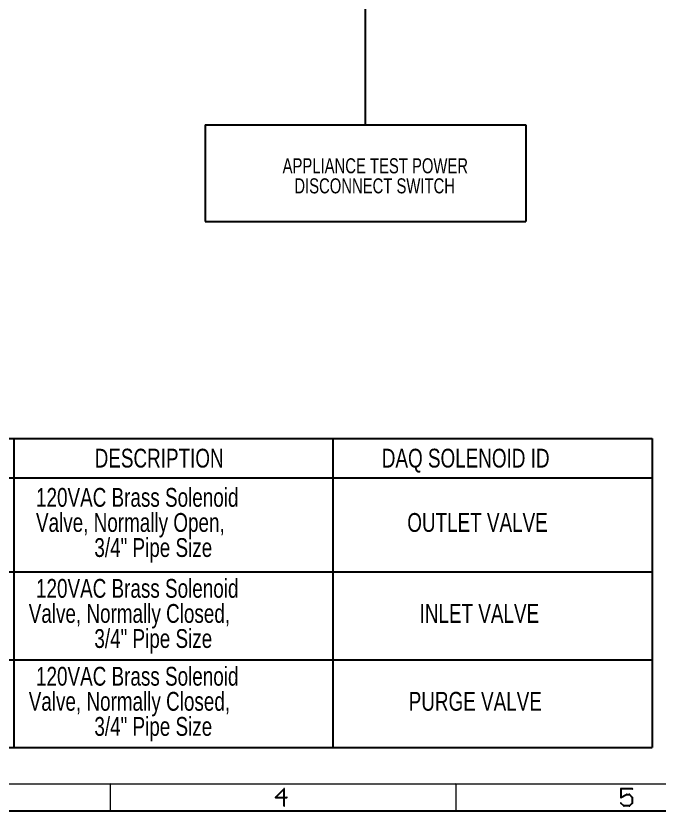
# Model space of a CAD drawing. Header units: inches. Extents: x 0 to 15.7, y 0.2 to 11.1.
# Drawn here: x 5.413 to 8.974, y 0.249 to 4.653 of the extents above; entities that cross this region are included whole.
import ezdxf

# ---------------------------------------------------------------- set-up
doc = ezdxf.new("R2010")
doc.units = ezdxf.units.IN
doc.header["$MEASUREMENT"] = 0
for name, color, linetype in [('97', 94, 'Continuous'), ('TEXT', 4, 'Continuous'), ('THIN_NEON_GREEN', 3, 'Continuous'), ('THIN_RED', 1, 'Continuous')]:
    doc.layers.add(name, color=color, linetype=linetype)
doc.styles.add('SLDTEXTSTYLE0', font='TXT', dxfattribs={"width": 0.736842})
doc.styles.add('SLDTEXTSTYLE2', font='TXT', dxfattribs={"width": 0.75})

# ---------------------------------------------------------------- blocks, each defined once
blk = doc.blocks.new('SW_TABLEANNOTATION_0')
at = {"layer": 'THIN_NEON_GREEN', "color": 0}
for p, q in [((0, 0), (0, -0.2175)), ((0, 0), (1.7669, 0)), ((1.7669, 0), (1.7669, -0.2175)), ((1.7669, 0), (3.5338, 0)), ((3.5338, 0), (3.5338, -0.2175)), ((3.5338, 0), (5.3007, 0)), ((5.3007, 0), (5.3007, -0.2175)), ((5.3007, 0), (7.0676, 0)), ((7.0676, 0), (7.0676, -0.2175)), ((0, -0.2175), (0, -0.7385)), ((0, -0.2175), (1.7669, -0.2175)), ((1.7669, -0.2175), (1.7669, -0.7385)), ((1.7669, -0.2175), (3.5338, -0.2175)), ((3.5338, -0.2175), (3.5338, -0.7385)), ((3.5338, -0.2175), (5.3007, -0.2175)), ((5.3007, -0.2175), (5.3007, -0.7385)), ((5.3007, -0.2175), (7.0676, -0.2175)), ((7.0676, -0.2175), (7.0676, -0.7385)), ((0, -0.7385), (0, -1.2253)), ((0, -0.7385), (1.7669, -0.7385)), ((1.7669, -0.7385), (1.7669, -1.2253)), ((1.7669, -0.7385), (3.5338, -0.7385)), ((3.5338, -0.7385), (3.5338, -1.2253)), ((3.5338, -0.7385), (5.3007, -0.7385)), ((5.3007, -0.7385), (5.3007, -1.2253)), ((5.3007, -0.7385), (7.0676, -0.7385)), ((7.0676, -0.7385), (7.0676, -1.2253)), ((0, -1.2253), (0, -1.712)), ((0, -1.2253), (1.7669, -1.2253)), ((1.7669, -1.2253), (1.7669, -1.712)), ((1.7669, -1.2253), (3.5338, -1.2253)), ((3.5338, -1.2253), (3.5338, -1.712)), ((3.5338, -1.2253), (5.3007, -1.2253)), ((5.3007, -1.2253), (5.3007, -1.712)), ((5.3007, -1.2253), (7.0676, -1.2253)), ((7.0676, -1.2253), (7.0676, -1.712)), ((0, -1.712), (1.7669, -1.712)), ((1.7669, -1.712), (3.5338, -1.712)), ((3.5338, -1.712), (5.3007, -1.712)), ((5.3007, -1.712), (7.0676, -1.712))]:
    blk.add_line(p, q, dxfattribs=at)
at = {"layer": 'THIN_NEON_GREEN', "color": 0, "attachment_point": 1, "style": 'SLDTEXTSTYLE2'}
for s, insert, char_height in [('REFERENCE', (0.5087, -0.0571), 0.10417), ('PART NUMBER', (2.187, -0.0571), 0.104167), ('DESCRIPTION', (3.9812, -0.0571), 0.104167), ('DAQ SOLENOID ID', (5.5712, -0.0571), 0.104167), ('120VAC Brass Solenoid', (3.6565, -0.2743), 0.104167), ('VLV1', (0.7152, -0.4132), 0.10417), ('8210G035', (2.3204, -0.4132), 0.10417), ('Valve, Normally Open,', (3.6562, -0.4132), 0.104167), ('OUTLET VALVE', (5.7122, -0.4132), 0.104167), ('3/4" Pipe Size', (3.9794, -0.5521), 0.104167), ('120VAC Brass Solenoid', (3.6565, -0.7782), 0.104167), ('VLV2', (0.7152, -0.9171), 0.10417), ('8210G095', (2.3204, -0.9171), 0.10417), ('Valve, Normally Closed,', (3.6161, -0.9171), 0.104167), ('INLET VALVE', (5.7805, -0.9171), 0.104167), ('3/4" Pipe Size', (3.9794, -1.056), 0.104167), ('120VAC Brass Solenoid', (3.6565, -1.2649), 0.104167), ('VLV3', (0.7152, -1.4038), 0.10417), ('8210G095', (2.3204, -1.4038), 0.10417), ('Valve, Normally Closed,', (3.6161, -1.4038), 0.104167), ('PURGE VALVE', (5.7202, -1.4038), 0.104167), ('3/4" Pipe Size', (3.9794, -1.5427), 0.104167)]:
    blk.add_mtext(s, dxfattribs=dict(at, insert=insert, char_height=char_height))

msp = doc.modelspace()

# ---------------------------------------------------------------- linework, layer by layer
at = {"layer": '97', "lineweight": 18}
for p, q in [((0.2, 0.4), (15.5, 0.4)), ((5.9375, 0.25), (5.9375, 0.4)), ((7.85, 0.25), (7.85, 0.4))]:
    msp.add_line(p, q, dxfattribs=at)
at = {"layer": '97', "lineweight": 25}
for p, q in [((6.8979, 0.3725), (6.8504, 0.325)), ((6.8979, 0.2776), (6.8979, 0.3725)), ((8.8262, 0.3725), (8.7629, 0.3725)), ((8.7629, 0.3725), (8.7629, 0.325)), ((6.8504, 0.325), (6.9137, 0.325)), ((8.7629, 0.325), (8.7946, 0.3408)), ((8.7946, 0.3408), (8.8104, 0.3408)), ((8.8104, 0.3408), (8.8262, 0.325)), ((8.8262, 0.325), (8.8262, 0.2934)), ((8.7787, 0.2776), (8.7629, 0.2934)), ((8.8104, 0.2776), (8.7787, 0.2776)), ((8.8262, 0.2934), (8.8104, 0.2776)), ((0.05, 0.25), (15.65, 0.25))]:
    msp.add_line(p, q, dxfattribs=at)
at = {"layer": '97', "lineweight": 18}
for centre, radius, start, end in [((5.9375, 0.4), 0.000984, 0, 180), ((7.85, 0.4), 0.000984, 0, 180), ((6.8979, 0.3725), 0.002, 0, 180), ((6.8979, 0.3725), 0.002, 315.0101, 135.0101), ((8.7629, 0.3725), 0.002, 90, 270), ((8.7629, 0.3725), 0.002, 0, 180), ((8.8262, 0.3725), 0.002, 270, 90), ((6.8504, 0.325), 0.002, 90, 270), ((6.8504, 0.325), 0.002, 134.9899, 314.9899), ((6.9137, 0.325), 0.002, 270, 90), ((8.7629, 0.325), 0.002, 116.5586, 296.5586), ((8.7629, 0.325), 0.002, 180, 0), ((8.7946, 0.3408), 0.002, 90, 270), ((8.7946, 0.3408), 0.002, 296.5715, 116.5715), ((8.8104, 0.3408), 0.002, 45, 225), ((8.8104, 0.3408), 0.002, 270, 90), ((8.8262, 0.325), 0.002, 0, 180), ((8.8262, 0.325), 0.002, 225, 45), ((6.8979, 0.2776), 0.002, 180, 0), ((8.7629, 0.2934), 0.002, 45, 225), ((8.7787, 0.2776), 0.002, 90, 270), ((8.7787, 0.2776), 0.002, 225, 45), ((8.8104, 0.2776), 0.002, 135.0101, 315.0101), ((8.8104, 0.2776), 0.002, 270, 90), ((8.8262, 0.2934), 0.002, 180, 0), ((8.8262, 0.2934), 0.002, 315.0101, 135.0101), ((5.9375, 0.25), 0.000984, 180, 0), ((7.85, 0.25), 0.000984, 180, 0)]:
    msp.add_arc(centre, radius, start, end, dxfattribs=at)
at = {"layer": 'THIN_RED'}
for p, q in [((7.3485, 4.0493), (7.3485, 5.15)), ((6.46, 4.0493), (8.237, 4.0493)), ((6.46, 4.0493), (6.46, 3.5137)), ((8.237, 4.0493), (8.237, 3.5137)), ((6.46, 3.5137), (8.237, 3.5137))]:
    msp.add_line(p, q, dxfattribs=at)

# ---------------------------------------------------------------- block references
at = {"layer": 'THIN_NEON_GREEN'}
msp.add_blockref('SW_TABLEANNOTATION_0', (1.8678, 2.3128), dxfattribs=at)

# ---------------------------------------------------------------- texts
at = {"layer": 'TEXT', "char_height": 0.083333, "attachment_point": 2, "style": 'SLDTEXTSTYLE0'}
for s, insert in [('APPLIANCE TEST POWER', (7.403, 3.8644)), ('DISCONNECT SWITCH', (7.3994, 3.7533))]:
    msp.add_mtext(s, dxfattribs=dict(at, insert=insert))

doc.saveas('drawing.dxf')
